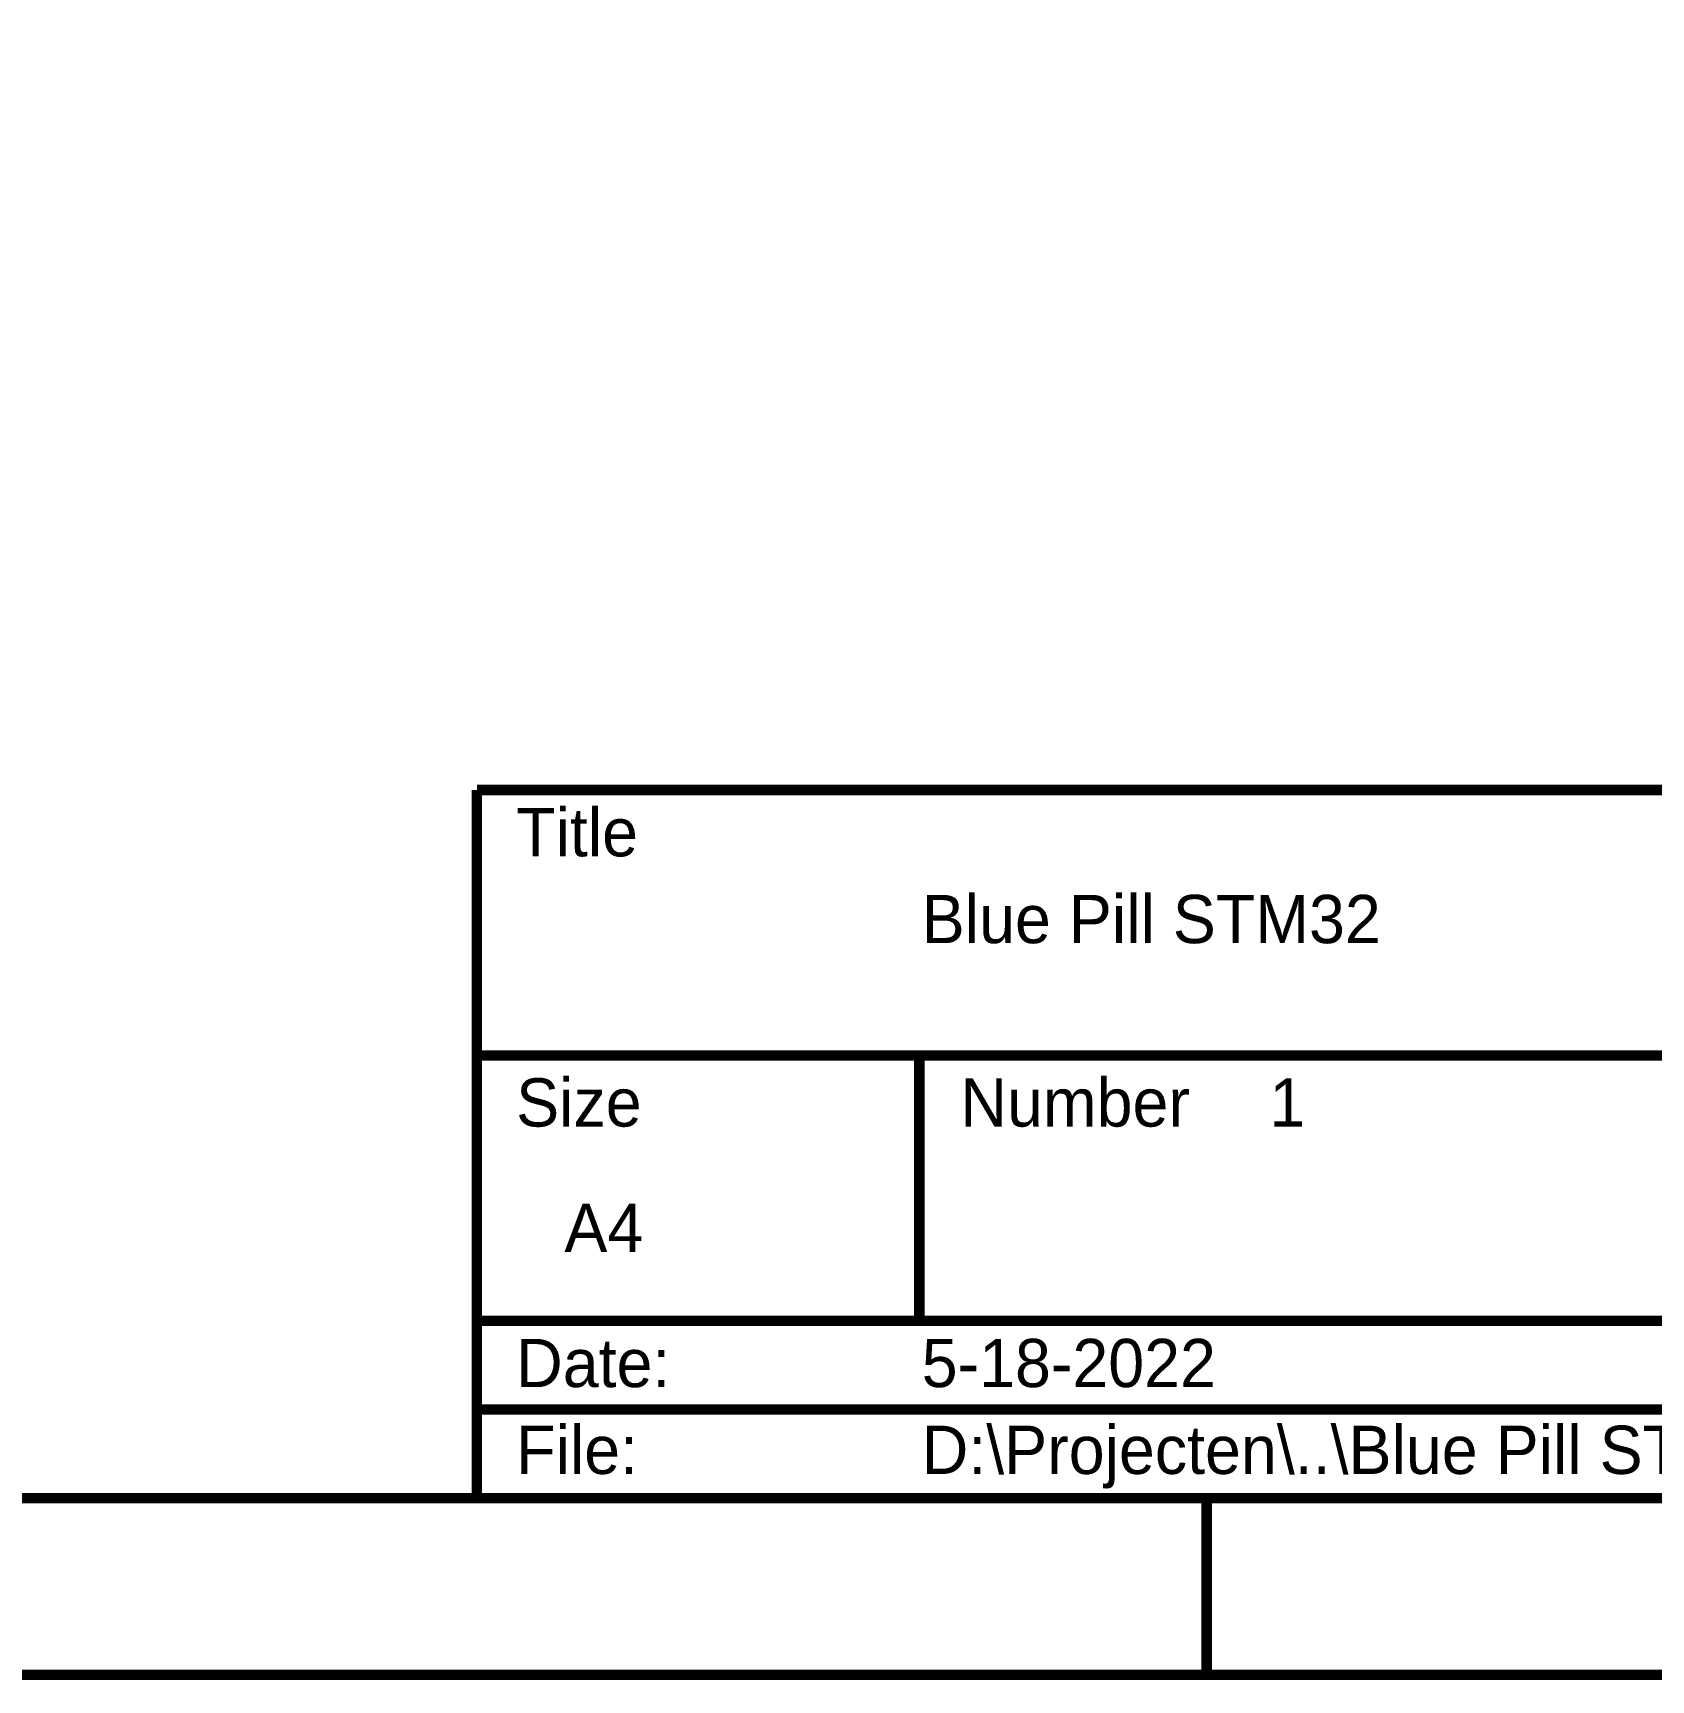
# Model space of a CAD drawing. Header units: millimetres. Extents: x 0 to 11.5, y 0 to 7.6.
# Drawn here: x 7.299 to 9.127, y -0.004 to 1.857 of the extents above; entities that cross this region are included whole.
import ezdxf

# ---------------------------------------------------------------- set-up
doc = ezdxf.new("R2010")
doc.units = ezdxf.units.MM
doc.header["$MEASUREMENT"] = 0
doc.layers.add('Sheet', color=255, linetype='Continuous')

msp = doc.modelspace()

# ---------------------------------------------------------------- linework, layer by layer
at = {"layer": 'Sheet'}
for points, const_width in [([(0, 7.5973), (11.5, 7.5973), (11.5, 0.002), (0, 0.002), (0, 7.5973)], 0.0118), ([(0, 7.5973), (0, 0.002), (11.5, 0.002), (11.5, 7.5973), (0, 7.5973), (0, 7.5973)], 0.0039), ([(0.2005, 7.3976), (11.3002, 7.3976), (11.3002, 0.2017), (0.2005, 0.2017), (0.2005, 7.3976)], 0.0118), ([(0.2005, 7.3976), (0.2005, 0.2017), (11.3002, 0.2017), (11.3002, 7.3976), (0.2005, 7.3976), (0.2005, 7.3976)], 0.0039)]:
    msp.add_lwpolyline(points, close=True, dxfattribs=dict(at, const_width=const_width))
at = {"layer": 'Sheet', "const_width": 0.0118}
for points in [[(7.8006, 1.0018), (11.3002, 1.0018)], [(7.8006, 1.0018), (7.8006, 0.2017)], [(7.8006, 0.7019), (11.3002, 0.7019)], [(8.3004, 0.7019), (8.3004, 0.4021)], [(7.8006, 0.4021), (11.3002, 0.4021)], [(7.8006, 0.3019), (11.3002, 0.3019)], [(8.625, 0.002), (8.625, 0.2017)]]:
    msp.add_lwpolyline(points, dxfattribs=at)

# ---------------------------------------------------------------- texts
at = {"layer": 'Sheet'}
for s, height, p in [('Title', 0.05452, (7.8449, 0.9268)), ('Blue Pill STM32', 0.054519, (8.3031, 0.8287)), ('Size', 0.05452, (7.8449, 0.6215)), ('Number', 0.05452, (8.3468, 0.6215)), ('1', 0.0545, (8.6959, 0.6215)), ('A4', 0.05452, (7.8994, 0.4798)), ('Date:', 0.05452, (7.8449, 0.3271)), ('5-18-2022', 0.05452, (8.3031, 0.3271)), ('File:', 0.05452, (7.8449, 0.229)), ('D:\\Projecten\\..\\Blue Pill STM32.SchDoc', 0.054519, (8.3031, 0.229))]:
    msp.add_text(s, height=height, dxfattribs=at).set_placement(p)

doc.saveas('drawing.dxf')
